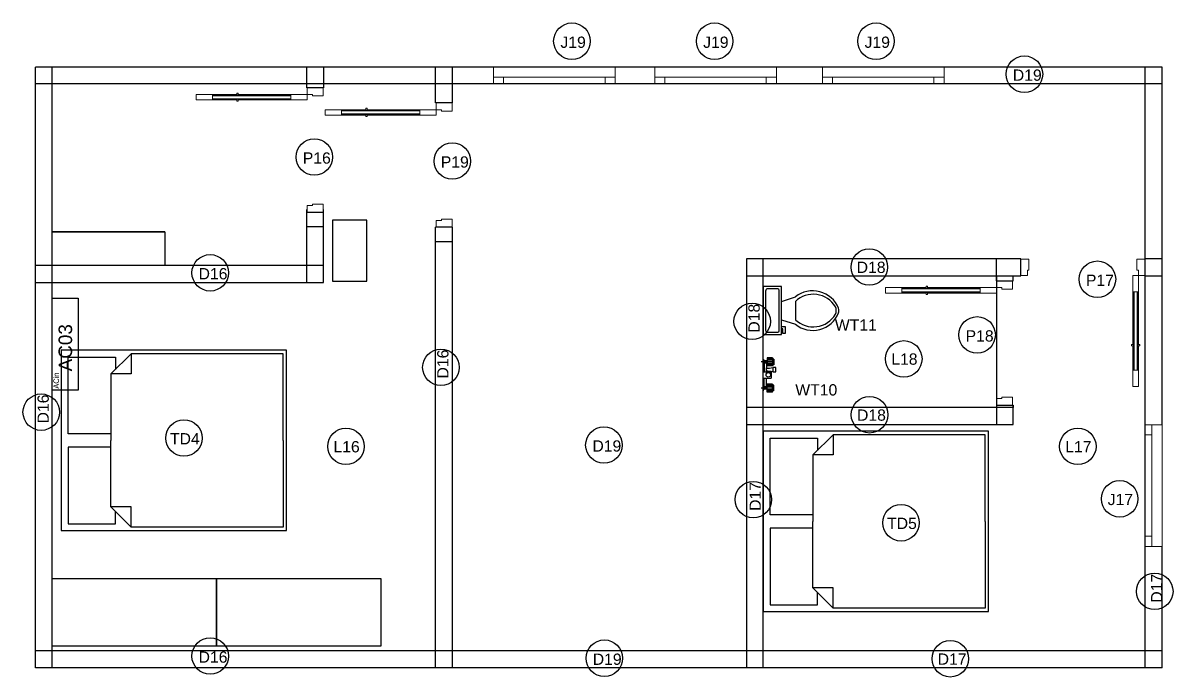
# Model space of a CAD drawing. Header units: centimetres. Extents: x 1014 to 6932, y -804 to 5080.
# Drawn here: x 3461 to 4482, y -6 to 574 of the extents above; entities that cross this region are included whole.
import ezdxf

# ---------------------------------------------------------------- set-up
doc = ezdxf.new("R2010")
doc.units = ezdxf.units.CM
doc.header["$MEASUREMENT"] = 0
doc.linetypes.add('ACAD_ISO04W100', pattern=[30, 24, -3, 0, -3])
for name, color, linetype in [('ARS-Dinding', 7, 'Continuous'), ('ARS-FURNITURE', 252, 'Continuous'), ('ARS-LANTAI', 2, 'Continuous'), ('ARS-Perabot', 9, 'Continuous'), ('FURNITURE', 251, 'Continuous'), ('TEKS', 7, 'Continuous'), ('UTILITY', 6, 'Continuous')]:
    doc.layers.add(name, color=color, linetype=linetype)
doc.layers.add('ARS-KUSEN', color=25, linetype='Continuous', lineweight=9)
doc.styles.get("Standard").update_dxf_attribs({"font": 'arial.ttf'})

# ---------------------------------------------------------------- blocks, each defined once
blk = doc.blocks.new('Window 18')
at = {"layer": 'ARS-KUSEN', "linetype": 'Continuous'}
for p, q in [((-450, 0), (450, 0)), ((-450, 0), (-375, 0)), ((-450, 0), (-450, -50)), ((-375, 0), (-375, -50)), ((-375, 0), (375, 0)), ((375, -50), (375, 0)), ((375, 0), (450, 0)), ((450, 0), (450, -50)), ((-375, -50), (-450, -50)), ((-450, -50), (-450, -125)), ((375, -50), (-375, -50)), ((450, -50), (375, -50)), ((450, -125), (450, -50)), ((-450, -125), (450, -125))]:
    blk.add_line(p, q, dxfattribs=at)
blk = doc.blocks.new('pintu 80')
at = {"layer": 'ARS-KUSEN'}
for points in [[(958.073, 3503.085), (958.573, 3503.085), (958.573, 3503.485), (958.673, 3503.485), (958.673, 3504.285), (958.073, 3504.285)], [(967.273, 3503.085), (966.773, 3503.085), (966.773, 3503.485), (966.673, 3503.485), (966.673, 3504.285), (967.273, 3504.285)], [(958.573, 3503.085), (958.573, 3501.885), (958.973, 3501.885), (958.973, 3503.085)], [(958.623, 3497.985), (958.623, 3497.885), (958.473, 3497.885), (958.473, 3497.985)], [(958.923, 3497.985), (958.923, 3497.885), (959.073, 3497.885), (959.073, 3497.985)], [(958.573, 3496.085), (958.573, 3494.885), (958.973, 3494.885), (958.973, 3496.085)]]:
    blk.add_lwpolyline(points, close=True, dxfattribs=at)
at = {"layer": 'ARS-KUSEN', "color": 16}
for points in [[(958.973, 3497.985), (958.973, 3501.885), (958.573, 3501.885), (958.573, 3497.985)], [(958.573, 3497.885), (958.573, 3496.085), (958.973, 3496.085), (958.973, 3497.885)]]:
    blk.add_lwpolyline(points, dxfattribs=at)
at = {"layer": 'ARS-KUSEN'}
for points in [[(958.623, 3501.885), (958.623, 3496.085)], [(958.663, 3501.885), (958.663, 3496.085)], [(958.883, 3501.885), (958.883, 3496.085)], [(958.923, 3501.885), (958.923, 3496.085)]]:
    blk.add_lwpolyline(points, dxfattribs=at)
blk = doc.blocks.new('bed 150x200')
at = {"layer": 'FURNITURE', "linetype": 'Continuous'}
for points in [[(50, 6), (-110, 6)], [(-110, 6), (-110, -194)], [(-36, 0), (-104, 0)], [(-104, 0), (-104, -42)], [(-36, -38), (-36, 0)], [(-24, -38), (-24, 0)], [(-24, 0), (44, 0)], [(44, 0), (44, -42)], [(50, -194), (50, 6)], [(-89, -38), (-107, -56)], [(-89, -56), (-89, -38)], [(-89, -38), (-30, -38)], [(29, -38), (-30, -38)], [(29, -56), (29, -38)], [(29, -38), (47, -56)], [(-104, -42), (-93, -42)], [(44, -42), (33, -42)], [(-107, -191), (-107, -56)], [(-107, -56), (-89, -56)], [(47, -56), (29, -56)], [(47, -191), (47, -56)], [(-30, -191), (-107, -191)], [(-30, -191), (47, -191)], [(-110, -194), (50, -194)]]:
    blk.add_lwpolyline(points, dxfattribs=at)
blk = doc.blocks.new('Toilet - top')
for p, q in [((9.5, -6), (9.5, -2)), ((-10, -8.5), (-8, -8.5)), ((-10, -9.5), (-10, -8.5)), ((-7, -9.5), (-10, -9.5)), ((-8, -8.5), (-8, -8)), ((-7, -8), (-7, -9.5)), ((-4, -8), (-6, -14)), ((4, -8), (6, -14)), ((4, -14), (-4, -14))]:
    blk.add_line(p, q)
blk.add_lwpolyline([(10.5, -8), (10.5, 0), (-10.5, 0), (-10.5, -8)], close=True)
for points in [[(-9.5, -2), (-9.5, -6)], [(8.5, -1), (-8.5, -1)], [(-8.5, -7), (8.5, -7)]]:
    blk.add_lwpolyline(points)
for centre, radius, start, end in [((-8.62, -1.88), 0.884, 81.8699, 188.1301), ((8.62, -1.88), 0.884, 351.8699, 98.1301), ((-8.62, -6.12), 0.884, 171.8699, 278.1301), ((8.62, -6.12), 0.884, 261.8699, 8.1301), ((3.52, -21.58), 12.17, 141.4691, 247.9714), ((4.2, -21.82), 11.33, 136.3677, 238.9468), ((-3.52, -21.58), 12.17, 292.0284, 38.5307), ((-4.2, -21.82), 11.33, 301.053, 43.6321), ((0, -27.88), 4, 245.7318, 294.2682), ((0, -29), 4, 254.8605, 285.1395)]:
    blk.add_arc(centre, radius, start, end)
blk = doc.blocks.new('SWR')
at = {"layer": 'UTILITY'}
for p, q in [((35, 116), (-19, 116)), ((3, 141), (0, 141)), ((0, 131), (0, 101)), ((3, 141), (6, 126)), ((3, 141), (3, 91)), ((6, 106), (3, 91)), ((6, 126), (6, 106)), ((35, 126), (6, 126)), ((35, 106), (6, 106)), ((9, 106), (9, 29)), ((29, 106), (29, 60)), ((82, 151), (35, 151)), ((35, 151), (35, 81)), ((92, 141), (35, 141)), ((82, 131), (35, 131)), ((82, 116), (35, 116)), ((82, 151), (82, 81)), ((92, 141), (92, 91)), ((3, 91), (0, 91)), ((0, 29), (69, 29)), ((24, 60), (24, 29)), ((82, 101), (35, 101)), ((92, 91), (35, 91)), ((82, 81), (35, 81)), ((48, 33), (48, 29)), ((69, 29), (69, -29)), ((0, -29), (69, -29)), ((3, -91), (0, -91)), ((0, -131), (0, -101)), ((3, -141), (3, -91)), ((6, -106), (3, -91)), ((9, -106), (9, -29)), ((29, -106), (29, -29)), ((82, -81), (35, -81)), ((35, -151), (35, -81)), ((92, -91), (35, -91)), ((82, -101), (35, -101)), ((82, -151), (82, -81)), ((92, -141), (92, -91)), ((35, -116), (-19, -116)), ((3, -141), (0, -141)), ((3, -141), (6, -126)), ((35, -106), (6, -106)), ((6, -126), (6, -106)), ((35, -126), (6, -126)), ((82, -116), (35, -116)), ((82, -131), (35, -131)), ((92, -141), (35, -141)), ((82, -151), (35, -151))]:
    blk.add_line(p, q, dxfattribs=at)
blk.add_lwpolyline([(85, 66), (85, 27), (111, 27), (111, 66)], close=True, dxfattribs=at)
blk.add_circle((44, 1), 20, dxfattribs=at)
for centre, start, end in [((34, 270), 267.2371, 283.943), ((34, -177), 76.057, 92.7629)]:
    blk.add_arc(centre, 210, start, end, dxfattribs=at)

msp = doc.modelspace()

# ---------------------------------------------------------------- linework, layer by layer
at = {"layer": 'ARS-Dinding'}
for p, q in [((3471.8, 1.6), (3471.8, 535)), ((4472, 535), (3471.8, 535)), ((3486.8, 1.6), (3486.8, 535)), ((3712.7, 516.5), (3712.7, 535)), ((3727.7, 535), (3727.7, 516.5)), ((3827, 503.1), (3827, 535)), ((3842, 503.1), (3842, 535)), ((4457, 1.6), (4457, 535)), ((4472, 217.4), (4472, 535)), ((4472, 520), (3471.8, 520)), ((3727.7, 516.5), (3712.7, 516.5)), ((3842, 503.1), (3827, 503.1)), ((3712.7, 343.7), (3712.7, 408.5)), ((3727.7, 343.7), (3727.7, 408.5)), ((3712.7, 406.1), (3727.7, 406.1)), ((3712.7, 393.5), (3727.7, 393.5)), ((3827, 1.6), (3827, 392.7)), ((3842, 392.7), (3827, 392.7)), ((3842, 1.6), (3842, 392.7)), ((3827, 380.1), (3842, 380.1)), ((4324.9, 345.1), (4324.9, 364.6)), ((4346.6, 349.6), (4346.6, 364.6)), ((4339.9, 345.1), (4339.9, 349.6)), ((4324.9, 345.1), (4339.9, 345.1)), ((4324.9, 237.1), (4324.9, 232.7)), ((4324.9, 234.7), (4339.9, 234.7)), ((4339.9, 234.7), (4339.9, 232.7)), ((4472, 1.6), (4472, 109.4)), ((4472, 16.6), (3471.8, 16.6)), ((4472, 1.6), (3471.8, 1.6))]:
    msp.add_line(p, q, dxfattribs=at)
at = {"layer": 'ARS-Dinding', "flags": 128}
for points in [[(3727.7, 358.7), (3471.8, 358.7)], [(4346.6, 364.6), (4103, 364.6)], [(4103, 364.6), (4103, 1.6)], [(4118, 1.6), (4118, 364.6)], [(4472, 364.6), (4457, 364.6)], [(4103, 349.6), (4346.6, 349.6)], [(4457, 349.6), (4472, 349.6)], [(3471.8, 343.7), (3727.7, 343.7)], [(4324.9, 237.1), (4324.9, 217.6)], [(4339.9, 232.6), (4103, 232.6)], [(4339.9, 217.6), (4339.9, 234.7)], [(4103, 217.6), (4339.9, 217.6)]]:
    msp.add_lwpolyline(points, dxfattribs=at)
at = {"layer": 'ARS-FURNITURE'}
for points in [[(3735.6, 344.9), (3766, 344.9), (3766, 398.9), (3735.6, 398.9)], [(3486.8, 248.2), (3486.8, 329.7), (3509.8, 329.7), (3509.8, 248.2)], [(3486.8, 80.9), (3632.6, 80.9), (3632.6, 20.9), (3486.8, 20.9)], [(3632.6, 80.9), (3778.5, 80.9), (3778.5, 20.9), (3632.6, 20.9)]]:
    msp.add_lwpolyline(points, close=True, dxfattribs=at)
at = {"layer": 'ARS-KUSEN'}
for p, q in [((3878.5, 535), (3878.5, 520)), ((3986.5, 535), (3986.5, 520)), ((4021.6, 535), (4021.6, 520)), ((4129.6, 535), (4129.6, 520)), ((4170.4, 535), (4170.4, 520)), ((4278.4, 535), (4278.4, 520)), ((4472, 217.4), (4457, 217.4)), ((4472, 109.4), (4457, 109.4))]:
    msp.add_line(p, q, dxfattribs=at)
at = {"layer": 'ARS-LANTAI'}
msp.add_line((4324.9, 349.6), (4324.9, 232.6), dxfattribs=at)
for points in [[(3586.8, 388.7), (3486.8, 388.7)], [(3486.8, 388.7), (3586.8, 388.7)], [(3486.8, 358.7), (3486.8, 388.7)], [(3586.8, 388.7), (3586.8, 358.7)], [(3586.8, 358.7), (3486.8, 358.7)]]:
    msp.add_lwpolyline(points, dxfattribs=at)
at = {"layer": 'TEKS', "color": 5}
for centre in [(3948.1, 557.9), (4074.8, 557.9), (4218.1, 557.9), (4349.8, 528.6), (3627, 352.3), (4212.1, 357.4), (4108.1, 309.2), (4242.7, 275.9), (3831.8, 268.4), (3477, 228.6), (4212.3, 226.3), (3976.5, 199.4), (3747.5, 198.2), (4397.2, 198.2), (4109.1, 151), (4434.4, 151.7), (4465.5, 69.5), (3627, 12.1), (3976.9, 10.2), (4284, 9.7)]:
    msp.add_circle(centre, 16.2, dxfattribs=at)
at = {"layer": 'TEKS'}
for centre in [(3719.4, 455.1), (3841.9, 451.5), (4414.6, 346.6), (4307.8, 297.2), (3603.7, 205.6), (4240.3, 130.4)]:
    msp.add_circle(centre, 16.2, dxfattribs=at)

# ---------------------------------------------------------------- block references
at = {"layer": 'ARS-FURNITURE', "xscale": 2.032, "yscale": 2.032, "zscale": 2.032, "rotation": 89.99999999999999}
msp.add_blockref('Toilet - top', (4118, 318.8), dxfattribs=at)
at = {"layer": 'ARS-FURNITURE', "color": 6, "linetype": 'ACAD_ISO04W100', "rotation": 90}
for p in [(3500.8, 233.5), (4124, 161.6)]:
    msp.add_blockref('bed 150x200', p, dxfattribs=at)
at = {"layer": 'ARS-FURNITURE', "xscale": 0.1, "yscale": 0.1, "zscale": 0.1}
msp.add_blockref('SWR', (4118, 261.6), dxfattribs=at)
at = {"layer": 'ARS-KUSEN', "yscale": 0.12, "zscale": 120}
for p, xscale, rotation in [((3932.5, 520), -0.12, 180), ((4075.6, 520), -0.12, 180), ((4224.4, 520), -0.12, 180), ((4457, 163.4), 0.12, 90)]:
    msp.add_blockref('Window 18', p, dxfattribs=dict(at, xscale=xscale, rotation=rotation))
at = {"layer": 'ARS-Perabot', "xscale": 12, "yscale": 12, "zscale": 12, "rotation": 270}
for p in [(-38324, 12013.4), (-38209.5, 12000), (-37712.1, 11842)]:
    msp.add_blockref('pintu 80', p, dxfattribs=at)
at = {"layer": 'ARS-Perabot', "xscale": -12, "yscale": 12, "zscale": 12}
msp.add_blockref('pintu 80', (15953.8, -41687.1), dxfattribs=at)

# ---------------------------------------------------------------- texts
at = {"layer": 'ARS-Perabot', "insert": (3487.8, 249.5), "char_height": 5, "attachment_point": 1, "rotation": 90}
msp.add_mtext_dynamic_manual_height_columns('{\\fTechnicLite|b0|i0|c2|p2;ACin\\fTechnic|b0|i0|c2|p2;  }', width=45.876, gutter_width=12.5, heights=[0], dxfattribs=at)
at = {"layer": 'TEKS', "char_height": 10, "attachment_point": 1}
for s, insert in [('J19', (3937.9, 562)), ('J19', (4064.6, 562)), ('J19', (4207.9, 562)), ('D19', (4339.5, 532.8)), ('P16', (3709.2, 459.2)), ('P19', (3831.7, 455.7)), ('D18', (4200.9, 362.2)), ('D16', (3616.7, 356.5)), ('P17', (4404.4, 350.7)), ('P18', (4297.6, 301.3)), ('L18', (4231.6, 280.7)), ('D18', (4201.2, 231)), ('TD4', (3591.3, 210)), ('L16', (3736.4, 202.9)), ('D19', (3966.3, 203.6)), ('L17', (4386, 202.9)), ('J17', (4423.7, 156.1)), ('TD5', (4227.9, 134.9)), ('D16', (3616.7, 16.2)), ('D19', (3966.6, 14.3)), ('D17', (4272.8, 14.4))]:
    msp.add_mtext_dynamic_manual_height_columns(s, width=29.643, gutter_width=1, heights=[0], dxfattribs=dict(at, insert=insert))
at = {"layer": 'TEKS', "char_height": 10, "attachment_point": 1, "rotation": 90}
for s, insert in [('D18', (4104.8, 299.2)), ('D16', (3828.5, 258.5)), ('D16', (3473.7, 218.6)), ('D17', (4105.8, 141)), ('D17', (4462.2, 59.5))]:
    msp.add_mtext_dynamic_manual_height_columns(s, width=29.643, gutter_width=1, heights=[0], dxfattribs=dict(at, insert=insert))
at = {"layer": 'TEKS', "color": 6, "char_height": 10, "attachment_point": 1}
for s, insert in [('WT11', (4181.5, 311)), ('WT10', (4146.4, 253.4))]:
    msp.add_mtext_dynamic_manual_height_columns(s, width=29.643, gutter_width=1, heights=[0.091], dxfattribs=dict(at, insert=insert))
at = {"layer": 'TEKS', "color": 6, "insert": (3492.4, 264.8), "char_height": 12, "attachment_point": 1, "rotation": 90}
msp.add_mtext_dynamic_manual_height_columns('AC03', width=29.643, gutter_width=1, heights=[0], dxfattribs=at)

doc.saveas('drawing.dxf')
